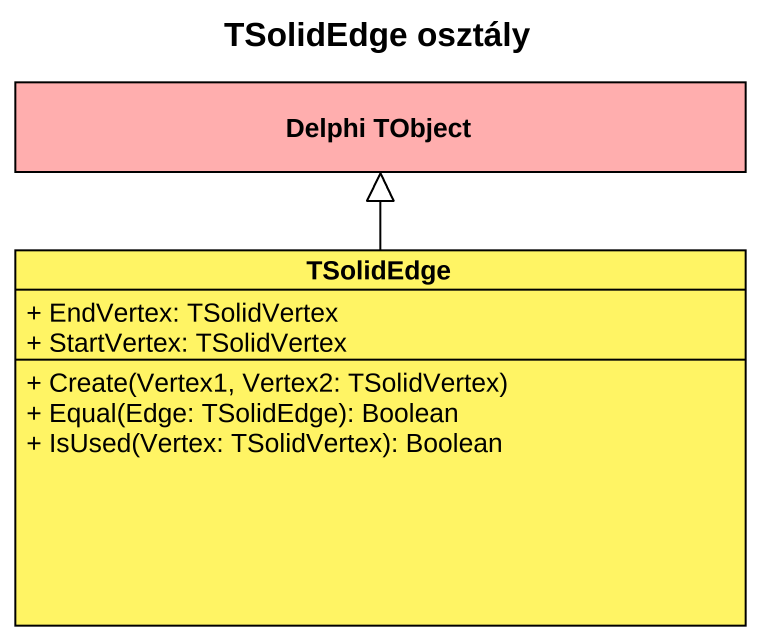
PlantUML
@startuml
title TSolidEdge osztály
hide circle
hide empty members
skinparam classAttributeIconSize 0
class "Delphi TObject" as Delphi_TObject #FFAEAE
class TSolidEdge #FFF464 {
  + EndVertex: TSolidVertex
  + StartVertex: TSolidVertex
  + Create(Vertex1, Vertex2: TSolidVertex)
  + Equal(Edge: TSolidEdge): Boolean
  + IsUsed(Vertex: TSolidVertex): Boolean
}
TSolidEdge -up-|> Delphi_TObject
@enduml
